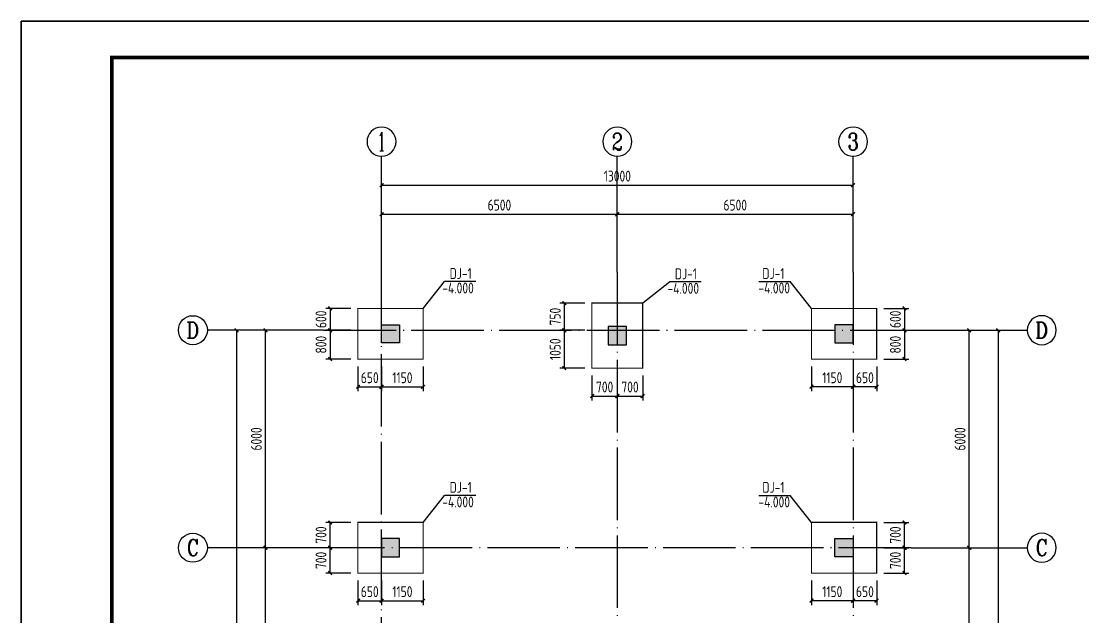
# Model space of a CAD drawing. Header units: millimetres. Extents: x 865974 to 875117, y 41124 to 44891.
# Drawn here: x 866921 to 867213.6, y 41553.3 to 41717.6 of the extents above; entities that cross this region are included whole.
import ezdxf
from ezdxf.enums import TextEntityAlignment as Align

# ---------------------------------------------------------------- set-up
doc = ezdxf.new("R2010")
doc.units = ezdxf.units.MM
doc.header["$LTSCALE"] = 1000
doc.header["$MEASUREMENT"] = 0
doc.linetypes.add('DOTE', pattern=[2.42, 2, -0.2, 0.02, -0.2])
for name, color, linetype in [('AXIS', 3, 'Continuous'), ('AXIS_TEXT', 7, 'Continuous'), ('DOTE', 1, 'DOTE'), ('基础', 4, 'Continuous'), ('柱集中标注', 2, 'Continuous'), ('标注', 7, 'Continuous'), ('檩条', 34, 'Continuous')]:
    doc.layers.add(name, color=color, linetype=linetype)
doc.styles.add('_TCH_AXIS', font='COMPLEX', dxfattribs={"bigfont": 'GBCBIG'})
doc.styles.add('COMPLEX', font='COMPLEX')
doc.styles.add('GBHZ', font='gbenor.shx', dxfattribs={"width": 0.9, "bigfont": 'gbcbig.shx'})
doc.dimstyles.new('Y100', dxfattribs={"dimscale": 0, "dimtxt": 3, "dimasz": 0.01, "dimexe": 1.2, "dimexo": 2, "dimgap": 1, "dimtad": 1, "dimdec": 0, "dimlfac": 100, "dimzin": 0, "dimdsep": 46, "dimtxsty": 'GBHZ', "dimblk": 'DX', "dimcen": 0.09, "dimdle": 1, "dimclrd": 7, "dimclre": 7, "dimclrt": 7, "dimadec": 0, "dimazin": 0, "dimtfac": 1, "dimtdec": 0, "dimtix": 1, "dimtmove": 2, "dimatfit": 3, "dimldrblk": 'DX', "dimfxl": 0, "dimtolj": 1, "dimtzin": 0, "dimarcsym": 0})

# ---------------------------------------------------------------- blocks, each defined once
blk = doc.blocks.new('_AXISO')
blk.add_circle((0, 0), 0.5)
at = {"layer": 'AXIS_TEXT', "style": 'COMPLEX', "width": 1.041667}
blk.add_attdef('A', text='', height=0.56, dxfattribs=at).set_placement((-0.25, -0.28), (0.25, -0.28), align=Align.FIT)
blk = doc.blocks.new('DX')
at = {"color": 0, "linetype": 'ByBlock', "const_width": 40}
blk.add_lwpolyline([(-54, -51), (46, 49)], dxfattribs=at)
blk = doc.blocks.new('*D27')
at = {"layer": 'Defpoints', "color": 0, "transparency": 16777216}
for p in [(866988.31, 41572.38), (867004.31, 41572.38), (867004.31, 41512.38)]:
    blk.add_point(p, dxfattribs=at)
at = {"layer": '标注', "color": 7, "lineweight": -2, "transparency": 16777216}
for p, q in [((867002.31, 41572.38), (866987.11, 41572.38)), ((866988.31, 41512.39), (866988.31, 41572.37)), ((867002.31, 41512.38), (866987.11, 41512.38))]:
    blk.add_line(p, q, dxfattribs=at)
at = {"layer": '标注', "color": 7, "lineweight": -2, "transparency": 16777216, "xscale": 0.01, "yscale": 0.01, "zscale": 0.01}
for p, rotation in [((866988.31, 41572.38), 90), ((866988.31, 41512.38), 270)]:
    blk.add_blockref('DX', p, dxfattribs=dict(at, rotation=rotation))
at = {"layer": '标注', "color": 7, "transparency": 16777216, "insert": (866985.81, 41542.38), "char_height": 3, "attachment_point": 5, "rotation": 90, "style": 'GBHZ'}
blk.add_mtext('\\A1;6000', dxfattribs=at)
blk = doc.blocks.new('*D28')
at = {"layer": 'Defpoints', "color": 0, "transparency": 16777216}
for p in [(866988.31, 41632.38), (867004.31, 41632.38), (867004.31, 41572.38)]:
    blk.add_point(p, dxfattribs=at)
at = {"layer": '标注', "color": 7, "lineweight": -2, "transparency": 16777216}
for p, q in [((867002.31, 41632.38), (866987.11, 41632.38)), ((866988.31, 41572.39), (866988.31, 41632.37)), ((867002.31, 41572.38), (866987.11, 41572.38))]:
    blk.add_line(p, q, dxfattribs=at)
at = {"layer": '标注', "color": 7, "lineweight": -2, "transparency": 16777216, "xscale": 0.01, "yscale": 0.01, "zscale": 0.01}
for p, rotation in [((866988.31, 41632.38), 90), ((866988.31, 41572.38), 270)]:
    blk.add_blockref('DX', p, dxfattribs=dict(at, rotation=rotation))
at = {"layer": '标注', "color": 7, "transparency": 16777216, "insert": (866985.81, 41602.38), "char_height": 3, "attachment_point": 5, "rotation": 90, "style": 'GBHZ'}
blk.add_mtext('\\A1;6000', dxfattribs=at)
blk = doc.blocks.new('*D29')
at = {"layer": 'Defpoints', "color": 0, "transparency": 16777216}
for p in [(867004.31, 41632.38), (866980.31, 41452.38), (867004.31, 41452.38)]:
    blk.add_point(p, dxfattribs=at)
at = {"layer": '标注', "color": 7, "lineweight": -2, "transparency": 16777216}
for p, q in [((867002.31, 41632.38), (866979.11, 41632.38)), ((866980.31, 41632.37), (866980.31, 41452.39)), ((867002.31, 41452.38), (866979.11, 41452.38))]:
    blk.add_line(p, q, dxfattribs=at)
at = {"layer": '标注', "color": 7, "lineweight": -2, "transparency": 16777216, "xscale": 0.01, "yscale": 0.01, "zscale": 0.01}
for p, rotation in [((866980.31, 41632.38), 90), ((866980.31, 41452.38), 270)]:
    blk.add_blockref('DX', p, dxfattribs=dict(at, rotation=rotation))
at = {"layer": '标注', "color": 7, "transparency": 16777216, "insert": (866977.81, 41542.38), "char_height": 3, "attachment_point": 5, "rotation": 90, "style": 'GBHZ'}
blk.add_mtext('\\A1;18000', dxfattribs=at)
blk = doc.blocks.new('*D32')
at = {"layer": 'Defpoints', "color": 0, "transparency": 16777216}
for p in [(867166.31, 41572.38), (867182.31, 41572.38), (867166.31, 41512.38)]:
    blk.add_point(p, dxfattribs=at)
at = {"layer": '标注', "color": 7, "lineweight": -2, "transparency": 16777216}
for p, q in [((867168.31, 41572.38), (867183.51, 41572.38)), ((867182.31, 41512.39), (867182.31, 41572.37)), ((867168.31, 41512.38), (867183.51, 41512.38))]:
    blk.add_line(p, q, dxfattribs=at)
at = {"layer": '标注', "color": 7, "lineweight": -2, "transparency": 16777216, "xscale": 0.01, "yscale": 0.01, "zscale": 0.01}
for p, rotation in [((867182.31, 41572.38), 90), ((867182.31, 41512.38), 270)]:
    blk.add_blockref('DX', p, dxfattribs=dict(at, rotation=rotation))
at = {"layer": '标注', "color": 7, "transparency": 16777216, "insert": (867179.81, 41542.38), "char_height": 3, "attachment_point": 5, "rotation": 90, "style": 'GBHZ'}
blk.add_mtext('\\A1;6000', dxfattribs=at)
blk = doc.blocks.new('*D33')
at = {"layer": 'Defpoints', "color": 0, "transparency": 16777216}
for p in [(867166.31, 41632.38), (867182.31, 41632.38), (867166.31, 41572.38)]:
    blk.add_point(p, dxfattribs=at)
at = {"layer": '标注', "color": 7, "lineweight": -2, "transparency": 16777216}
for p, q in [((867168.31, 41632.38), (867183.51, 41632.38)), ((867182.31, 41572.39), (867182.31, 41632.37)), ((867168.31, 41572.38), (867183.51, 41572.38))]:
    blk.add_line(p, q, dxfattribs=at)
at = {"layer": '标注', "color": 7, "lineweight": -2, "transparency": 16777216, "xscale": 0.01, "yscale": 0.01, "zscale": 0.01}
for p, rotation in [((867182.31, 41632.38), 90), ((867182.31, 41572.38), 270)]:
    blk.add_blockref('DX', p, dxfattribs=dict(at, rotation=rotation))
at = {"layer": '标注', "color": 7, "transparency": 16777216, "insert": (867179.81, 41602.38), "char_height": 3, "attachment_point": 5, "rotation": 90, "style": 'GBHZ'}
blk.add_mtext('\\A1;6000', dxfattribs=at)
blk = doc.blocks.new('*D34')
at = {"layer": 'Defpoints', "color": 0, "transparency": 16777216}
for p in [(867166.31, 41632.38), (867166.31, 41452.38), (867190.31, 41452.38)]:
    blk.add_point(p, dxfattribs=at)
at = {"layer": '标注', "color": 7, "lineweight": -2, "transparency": 16777216}
for p, q in [((867168.31, 41632.38), (867191.51, 41632.38)), ((867190.31, 41632.37), (867190.31, 41452.39)), ((867168.31, 41452.38), (867191.51, 41452.38))]:
    blk.add_line(p, q, dxfattribs=at)
at = {"layer": '标注', "color": 7, "lineweight": -2, "transparency": 16777216, "xscale": 0.01, "yscale": 0.01, "zscale": 0.01}
for p, rotation in [((867190.31, 41632.38), 90), ((867190.31, 41452.38), 270)]:
    blk.add_blockref('DX', p, dxfattribs=dict(at, rotation=rotation))
at = {"layer": '标注', "color": 7, "transparency": 16777216, "insert": (867187.81, 41542.38), "char_height": 3, "attachment_point": 5, "rotation": 90, "style": 'GBHZ'}
blk.add_mtext('\\A1;18000', dxfattribs=at)
blk = doc.blocks.new('*D35')
at = {"layer": 'Defpoints', "color": 0, "transparency": 16777216}
for p in [(867150.31, 41672.38), (867020.31, 41648.38), (867150.31, 41648.38)]:
    blk.add_point(p, dxfattribs=at)
at = {"layer": '标注', "color": 7, "lineweight": -2, "transparency": 16777216}
for p, q in [((867020.31, 41650.38), (867020.31, 41673.58)), ((867150.31, 41650.38), (867150.31, 41673.58)), ((867020.32, 41672.38), (867150.3, 41672.38))]:
    blk.add_line(p, q, dxfattribs=at)
at = {"layer": '标注', "color": 7, "lineweight": -2, "transparency": 16777216, "xscale": 0.01, "yscale": 0.01, "zscale": 0.01, "rotation": 180}
blk.add_blockref('DX', (867020.31, 41672.38), dxfattribs=at)
at = {"layer": '标注', "color": 7, "lineweight": -2, "transparency": 16777216, "xscale": 0.01, "yscale": 0.01, "zscale": 0.01}
blk.add_blockref('DX', (867150.31, 41672.38), dxfattribs=at)
at = {"layer": '标注', "color": 7, "transparency": 16777216, "insert": (867085.31, 41674.88), "char_height": 3, "attachment_point": 5, "style": 'GBHZ'}
blk.add_mtext('\\A1;13000', dxfattribs=at)
blk = doc.blocks.new('*D351')
at = {"layer": 'Defpoints', "color": 0, "transparency": 16777216}
for p in [(867085.31, 41664.38), (867020.31, 41648.38), (867085.31, 41648.38)]:
    blk.add_point(p, dxfattribs=at)
at = {"layer": '标注', "color": 7, "lineweight": -2, "transparency": 16777216}
for p, q in [((867020.31, 41650.38), (867020.31, 41665.58)), ((867085.31, 41650.38), (867085.31, 41665.58)), ((867020.32, 41664.38), (867085.3, 41664.38))]:
    blk.add_line(p, q, dxfattribs=at)
at = {"layer": '标注', "color": 7, "lineweight": -2, "transparency": 16777216, "xscale": 0.01, "yscale": 0.01, "zscale": 0.01, "rotation": 180}
blk.add_blockref('DX', (867020.31, 41664.38), dxfattribs=at)
at = {"layer": '标注', "color": 7, "lineweight": -2, "transparency": 16777216, "xscale": 0.01, "yscale": 0.01, "zscale": 0.01}
blk.add_blockref('DX', (867085.31, 41664.38), dxfattribs=at)
at = {"layer": '标注', "color": 7, "transparency": 16777216, "insert": (867052.81, 41666.88), "char_height": 3, "attachment_point": 5, "style": 'GBHZ'}
blk.add_mtext('\\A1;6500', dxfattribs=at)
blk = doc.blocks.new('*D352')
at = {"layer": 'Defpoints', "color": 0, "transparency": 16777216}
for p in [(867150.31, 41664.38), (867085.31, 41648.38), (867150.31, 41648.38)]:
    blk.add_point(p, dxfattribs=at)
at = {"layer": '标注', "color": 7, "lineweight": -2, "transparency": 16777216}
for p, q in [((867085.31, 41650.38), (867085.31, 41665.58)), ((867150.31, 41650.38), (867150.31, 41665.58)), ((867085.32, 41664.38), (867150.3, 41664.38))]:
    blk.add_line(p, q, dxfattribs=at)
at = {"layer": '标注', "color": 7, "lineweight": -2, "transparency": 16777216, "xscale": 0.01, "yscale": 0.01, "zscale": 0.01, "rotation": 180}
blk.add_blockref('DX', (867085.31, 41664.38), dxfattribs=at)
at = {"layer": '标注', "color": 7, "lineweight": -2, "transparency": 16777216, "xscale": 0.01, "yscale": 0.01, "zscale": 0.01}
blk.add_blockref('DX', (867150.31, 41664.38), dxfattribs=at)
at = {"layer": '标注', "color": 7, "transparency": 16777216, "insert": (867117.81, 41666.88), "char_height": 3, "attachment_point": 5, "style": 'GBHZ'}
blk.add_mtext('\\A1;6500', dxfattribs=at)
blk = doc.blocks.new('*D871')
at = {"layer": 'Defpoints', "color": 0, "transparency": 16777216}
for p in [(867156.81, 41572.38), (867164.47, 41572.38), (867156.81, 41565.38)]:
    blk.add_point(p, dxfattribs=at)
at = {"layer": '标注', "color": 7, "lineweight": -2, "transparency": 16777216}
for p, q in [((867158.81, 41572.38), (867165.67, 41572.38)), ((867164.47, 41565.39), (867164.47, 41572.37)), ((867158.81, 41565.38), (867165.67, 41565.38))]:
    blk.add_line(p, q, dxfattribs=at)
at = {"layer": '标注', "color": 7, "lineweight": -2, "transparency": 16777216, "xscale": 0.01, "yscale": 0.01, "zscale": 0.01}
for p, rotation in [((867164.47, 41572.38), 90), ((867164.47, 41565.38), 270)]:
    blk.add_blockref('DX', p, dxfattribs=dict(at, rotation=rotation))
at = {"layer": '标注', "color": 7, "transparency": 16777216, "insert": (867161.97, 41568.88), "char_height": 3, "attachment_point": 5, "rotation": 90, "style": 'GBHZ'}
blk.add_mtext('\\A1;700', dxfattribs=at)
blk = doc.blocks.new('*D872')
at = {"layer": 'Defpoints', "color": 0, "transparency": 16777216}
for p in [(867156.81, 41579.38), (867164.47, 41579.38), (867156.81, 41572.38)]:
    blk.add_point(p, dxfattribs=at)
at = {"layer": '标注', "color": 7, "lineweight": -2, "transparency": 16777216}
for p, q in [((867158.81, 41579.38), (867165.67, 41579.38)), ((867164.47, 41572.39), (867164.47, 41579.37)), ((867158.81, 41572.38), (867165.67, 41572.38))]:
    blk.add_line(p, q, dxfattribs=at)
at = {"layer": '标注', "color": 7, "lineweight": -2, "transparency": 16777216, "xscale": 0.01, "yscale": 0.01, "zscale": 0.01}
for p, rotation in [((867164.47, 41579.38), 90), ((867164.47, 41572.38), 270)]:
    blk.add_blockref('DX', p, dxfattribs=dict(at, rotation=rotation))
at = {"layer": '标注', "color": 7, "transparency": 16777216, "insert": (867161.97, 41575.88), "char_height": 3, "attachment_point": 5, "rotation": 90, "style": 'GBHZ'}
blk.add_mtext('\\A1;700', dxfattribs=at)
blk = doc.blocks.new('*D873')
at = {"layer": 'Defpoints', "color": 0, "transparency": 16777216}
for p in [(867150.31, 41565.38), (867156.81, 41565.38), (867150.31, 41557.77)]:
    blk.add_point(p, dxfattribs=at)
at = {"layer": '标注', "color": 7, "lineweight": -2, "transparency": 16777216}
for p, q in [((867150.31, 41563.38), (867150.31, 41556.57)), ((867156.81, 41563.38), (867156.81, 41556.57)), ((867156.8, 41557.77), (867150.32, 41557.77))]:
    blk.add_line(p, q, dxfattribs=at)
at = {"layer": '标注', "color": 7, "lineweight": -2, "transparency": 16777216, "xscale": 0.01, "yscale": 0.01, "zscale": 0.01, "rotation": 180}
blk.add_blockref('DX', (867150.31, 41557.77), dxfattribs=at)
at = {"layer": '标注', "color": 7, "lineweight": -2, "transparency": 16777216, "xscale": 0.01, "yscale": 0.01, "zscale": 0.01}
blk.add_blockref('DX', (867156.81, 41557.77), dxfattribs=at)
at = {"layer": '标注', "color": 7, "transparency": 16777216, "insert": (867153.56, 41560.27), "char_height": 3, "attachment_point": 5, "style": 'GBHZ'}
blk.add_mtext('\\A1;650', dxfattribs=at)
blk = doc.blocks.new('*D874')
at = {"layer": 'Defpoints', "color": 0, "transparency": 16777216}
for p in [(867138.81, 41565.38), (867150.31, 41565.38), (867138.81, 41557.77)]:
    blk.add_point(p, dxfattribs=at)
at = {"layer": '标注', "color": 7, "lineweight": -2, "transparency": 16777216}
for p, q in [((867138.81, 41563.38), (867138.81, 41556.57)), ((867150.31, 41563.38), (867150.31, 41556.57)), ((867150.3, 41557.77), (867138.82, 41557.77))]:
    blk.add_line(p, q, dxfattribs=at)
at = {"layer": '标注', "color": 7, "lineweight": -2, "transparency": 16777216, "xscale": 0.01, "yscale": 0.01, "zscale": 0.01, "rotation": 180}
blk.add_blockref('DX', (867138.81, 41557.77), dxfattribs=at)
at = {"layer": '标注', "color": 7, "lineweight": -2, "transparency": 16777216, "xscale": 0.01, "yscale": 0.01, "zscale": 0.01}
blk.add_blockref('DX', (867150.31, 41557.77), dxfattribs=at)
at = {"layer": '标注', "color": 7, "transparency": 16777216, "insert": (867144.56, 41560.27), "char_height": 3, "attachment_point": 5, "style": 'GBHZ'}
blk.add_mtext('\\A1;1150', dxfattribs=at)
blk = doc.blocks.new('*D867')
at = {"layer": 'Defpoints', "color": 0, "transparency": 16777216}
for p in [(867006.14, 41572.38), (867013.81, 41572.38), (867013.81, 41565.38)]:
    blk.add_point(p, dxfattribs=at)
at = {"layer": '标注', "color": 7, "lineweight": -2, "transparency": 16777216}
for p, q in [((867011.81, 41572.38), (867004.94, 41572.38)), ((867006.14, 41565.39), (867006.14, 41572.37)), ((867011.81, 41565.38), (867004.94, 41565.38))]:
    blk.add_line(p, q, dxfattribs=at)
at = {"layer": '标注', "color": 7, "lineweight": -2, "transparency": 16777216, "xscale": 0.01, "yscale": 0.01, "zscale": 0.01}
for p, rotation in [((867006.14, 41572.38), 90), ((867006.14, 41565.38), 270)]:
    blk.add_blockref('DX', p, dxfattribs=dict(at, rotation=rotation))
at = {"layer": '标注', "color": 7, "transparency": 16777216, "insert": (867003.64, 41568.88), "char_height": 3, "attachment_point": 5, "rotation": 90, "style": 'GBHZ'}
blk.add_mtext('\\A1;700', dxfattribs=at)
blk = doc.blocks.new('*D868')
at = {"layer": 'Defpoints', "color": 0, "transparency": 16777216}
for p in [(867006.14, 41579.38), (867013.81, 41579.38), (867013.81, 41572.38)]:
    blk.add_point(p, dxfattribs=at)
at = {"layer": '标注', "color": 7, "lineweight": -2, "transparency": 16777216}
for p, q in [((867011.81, 41579.38), (867004.94, 41579.38)), ((867006.14, 41572.39), (867006.14, 41579.37)), ((867011.81, 41572.38), (867004.94, 41572.38))]:
    blk.add_line(p, q, dxfattribs=at)
at = {"layer": '标注', "color": 7, "lineweight": -2, "transparency": 16777216, "xscale": 0.01, "yscale": 0.01, "zscale": 0.01}
for p, rotation in [((867006.14, 41579.38), 90), ((867006.14, 41572.38), 270)]:
    blk.add_blockref('DX', p, dxfattribs=dict(at, rotation=rotation))
at = {"layer": '标注', "color": 7, "transparency": 16777216, "insert": (867003.64, 41575.88), "char_height": 3, "attachment_point": 5, "rotation": 90, "style": 'GBHZ'}
blk.add_mtext('\\A1;700', dxfattribs=at)
blk = doc.blocks.new('*D869')
at = {"layer": 'Defpoints', "color": 0, "transparency": 16777216}
for p in [(867013.81, 41565.38), (867020.31, 41565.38), (867020.31, 41557.77)]:
    blk.add_point(p, dxfattribs=at)
at = {"layer": '标注', "color": 7, "lineweight": -2, "transparency": 16777216}
for p, q in [((867013.81, 41563.38), (867013.81, 41556.57)), ((867020.31, 41563.38), (867020.31, 41556.57)), ((867013.82, 41557.77), (867020.3, 41557.77))]:
    blk.add_line(p, q, dxfattribs=at)
at = {"layer": '标注', "color": 7, "lineweight": -2, "transparency": 16777216, "xscale": 0.01, "yscale": 0.01, "zscale": 0.01, "rotation": 180}
blk.add_blockref('DX', (867013.81, 41557.77), dxfattribs=at)
at = {"layer": '标注', "color": 7, "lineweight": -2, "transparency": 16777216, "xscale": 0.01, "yscale": 0.01, "zscale": 0.01}
blk.add_blockref('DX', (867020.31, 41557.77), dxfattribs=at)
at = {"layer": '标注', "color": 7, "transparency": 16777216, "insert": (867017.06, 41560.27), "char_height": 3, "attachment_point": 5, "style": 'GBHZ'}
blk.add_mtext('\\A1;650', dxfattribs=at)
blk = doc.blocks.new('*D870')
at = {"layer": 'Defpoints', "color": 0, "transparency": 16777216}
for p in [(867020.31, 41565.38), (867031.81, 41565.38), (867031.81, 41557.77)]:
    blk.add_point(p, dxfattribs=at)
at = {"layer": '标注', "color": 7, "lineweight": -2, "transparency": 16777216}
for p, q in [((867020.31, 41563.38), (867020.31, 41556.57)), ((867031.81, 41563.38), (867031.81, 41556.57)), ((867020.32, 41557.77), (867031.8, 41557.77))]:
    blk.add_line(p, q, dxfattribs=at)
at = {"layer": '标注', "color": 7, "lineweight": -2, "transparency": 16777216, "xscale": 0.01, "yscale": 0.01, "zscale": 0.01, "rotation": 180}
blk.add_blockref('DX', (867020.31, 41557.77), dxfattribs=at)
at = {"layer": '标注', "color": 7, "lineweight": -2, "transparency": 16777216, "xscale": 0.01, "yscale": 0.01, "zscale": 0.01}
blk.add_blockref('DX', (867031.81, 41557.77), dxfattribs=at)
at = {"layer": '标注', "color": 7, "transparency": 16777216, "insert": (867026.06, 41560.27), "char_height": 3, "attachment_point": 5, "style": 'GBHZ'}
blk.add_mtext('\\A1;1150', dxfattribs=at)
blk = doc.blocks.new('*D887')
at = {"layer": 'Defpoints', "color": 0, "transparency": 16777216}
for p in [(867078.31, 41621.88), (867085.31, 41621.88), (867085.31, 41614.22)]:
    blk.add_point(p, dxfattribs=at)
at = {"layer": '标注', "color": 7, "lineweight": -2, "transparency": 16777216}
for p, q in [((867078.31, 41619.88), (867078.31, 41613.02)), ((867085.31, 41619.88), (867085.31, 41613.02)), ((867078.32, 41614.22), (867085.3, 41614.22))]:
    blk.add_line(p, q, dxfattribs=at)
at = {"layer": '标注', "color": 7, "lineweight": -2, "transparency": 16777216, "xscale": 0.01, "yscale": 0.01, "zscale": 0.01, "rotation": 180}
blk.add_blockref('DX', (867078.31, 41614.22), dxfattribs=at)
at = {"layer": '标注', "color": 7, "lineweight": -2, "transparency": 16777216, "xscale": 0.01, "yscale": 0.01, "zscale": 0.01}
blk.add_blockref('DX', (867085.31, 41614.22), dxfattribs=at)
at = {"layer": '标注', "color": 7, "transparency": 16777216, "insert": (867081.81, 41616.72), "char_height": 3, "attachment_point": 5, "style": 'GBHZ'}
blk.add_mtext('\\A1;700', dxfattribs=at)
blk = doc.blocks.new('*D888')
at = {"layer": 'Defpoints', "color": 0, "transparency": 16777216}
for p in [(867085.31, 41621.88), (867092.31, 41621.88), (867092.31, 41614.22)]:
    blk.add_point(p, dxfattribs=at)
at = {"layer": '标注', "color": 7, "lineweight": -2, "transparency": 16777216}
for p, q in [((867085.31, 41619.88), (867085.31, 41613.02)), ((867092.31, 41619.88), (867092.31, 41613.02)), ((867085.32, 41614.22), (867092.3, 41614.22))]:
    blk.add_line(p, q, dxfattribs=at)
at = {"layer": '标注', "color": 7, "lineweight": -2, "transparency": 16777216, "xscale": 0.01, "yscale": 0.01, "zscale": 0.01, "rotation": 180}
blk.add_blockref('DX', (867085.31, 41614.22), dxfattribs=at)
at = {"layer": '标注', "color": 7, "lineweight": -2, "transparency": 16777216, "xscale": 0.01, "yscale": 0.01, "zscale": 0.01}
blk.add_blockref('DX', (867092.31, 41614.22), dxfattribs=at)
at = {"layer": '标注', "color": 7, "transparency": 16777216, "insert": (867088.81, 41616.72), "char_height": 3, "attachment_point": 5, "style": 'GBHZ'}
blk.add_mtext('\\A1;700', dxfattribs=at)
blk = doc.blocks.new('*D889')
at = {"layer": 'Defpoints', "color": 0, "transparency": 16777216}
for p in [(867078.31, 41639.88), (867070.69, 41632.38), (867078.31, 41632.38)]:
    blk.add_point(p, dxfattribs=at)
at = {"layer": '标注', "color": 7, "lineweight": -2, "transparency": 16777216}
for p, q in [((867076.31, 41639.88), (867069.49, 41639.88)), ((867070.69, 41639.87), (867070.69, 41632.39)), ((867076.31, 41632.38), (867069.49, 41632.38))]:
    blk.add_line(p, q, dxfattribs=at)
at = {"layer": '标注', "color": 7, "lineweight": -2, "transparency": 16777216, "xscale": 0.01, "yscale": 0.01, "zscale": 0.01}
for p, rotation in [((867070.69, 41639.88), 90), ((867070.69, 41632.38), 270)]:
    blk.add_blockref('DX', p, dxfattribs=dict(at, rotation=rotation))
at = {"layer": '标注', "color": 7, "transparency": 16777216, "insert": (867068.19, 41636.13), "char_height": 3, "attachment_point": 5, "rotation": 90, "style": 'GBHZ'}
blk.add_mtext('\\A1;750', dxfattribs=at)
blk = doc.blocks.new('*D890')
at = {"layer": 'Defpoints', "color": 0, "transparency": 16777216}
for p in [(867078.31, 41632.38), (867070.69, 41621.88), (867078.31, 41621.88)]:
    blk.add_point(p, dxfattribs=at)
at = {"layer": '标注', "color": 7, "lineweight": -2, "transparency": 16777216}
for p, q in [((867076.31, 41632.38), (867069.49, 41632.38)), ((867070.69, 41632.37), (867070.69, 41621.89)), ((867076.31, 41621.88), (867069.49, 41621.88))]:
    blk.add_line(p, q, dxfattribs=at)
at = {"layer": '标注', "color": 7, "lineweight": -2, "transparency": 16777216, "xscale": 0.01, "yscale": 0.01, "zscale": 0.01}
for p, rotation in [((867070.69, 41632.38), 90), ((867070.69, 41621.88), 270)]:
    blk.add_blockref('DX', p, dxfattribs=dict(at, rotation=rotation))
at = {"layer": '标注', "color": 7, "transparency": 16777216, "insert": (867068.19, 41627.13), "char_height": 3, "attachment_point": 5, "rotation": 90, "style": 'GBHZ'}
blk.add_mtext('\\A1;1050', dxfattribs=at)
blk = doc.blocks.new('*D883')
at = {"layer": 'Defpoints', "color": 0, "transparency": 16777216}
for p in [(867013.81, 41638.38), (867006.14, 41632.38), (867013.81, 41632.38)]:
    blk.add_point(p, dxfattribs=at)
at = {"layer": '标注', "color": 7, "lineweight": -2, "transparency": 16777216}
for p, q in [((867011.81, 41638.38), (867004.94, 41638.38)), ((867006.14, 41638.39), (867006.14, 41638.4)), ((867006.14, 41638.38), (867006.14, 41632.38)), ((867011.81, 41632.38), (867004.94, 41632.38)), ((867006.14, 41632.37), (867006.14, 41632.36))]:
    blk.add_line(p, q, dxfattribs=at)
at = {"layer": '标注', "color": 7, "lineweight": -2, "transparency": 16777216, "xscale": 0.01, "yscale": 0.01, "zscale": 0.01}
for p, rotation in [((867006.14, 41638.38), 270), ((867006.14, 41632.38), 90)]:
    blk.add_blockref('DX', p, dxfattribs=dict(at, rotation=rotation))
at = {"layer": '标注', "color": 7, "transparency": 16777216, "insert": (867003.64, 41635.38), "char_height": 3, "attachment_point": 5, "rotation": 90, "style": 'GBHZ'}
blk.add_mtext('\\A1;600', dxfattribs=at)
blk = doc.blocks.new('*D884')
at = {"layer": 'Defpoints', "color": 0, "transparency": 16777216}
for p in [(867013.81, 41632.38), (867006.14, 41624.38), (867013.81, 41624.38)]:
    blk.add_point(p, dxfattribs=at)
at = {"layer": '标注', "color": 7, "lineweight": -2, "transparency": 16777216}
for p, q in [((867011.81, 41632.38), (867004.94, 41632.38)), ((867006.14, 41632.37), (867006.14, 41624.39)), ((867011.81, 41624.38), (867004.94, 41624.38))]:
    blk.add_line(p, q, dxfattribs=at)
at = {"layer": '标注', "color": 7, "lineweight": -2, "transparency": 16777216, "xscale": 0.01, "yscale": 0.01, "zscale": 0.01}
for p, rotation in [((867006.14, 41632.38), 90), ((867006.14, 41624.38), 270)]:
    blk.add_blockref('DX', p, dxfattribs=dict(at, rotation=rotation))
at = {"layer": '标注', "color": 7, "transparency": 16777216, "insert": (867003.64, 41628.38), "char_height": 3, "attachment_point": 5, "rotation": 90, "style": 'GBHZ'}
blk.add_mtext('\\A1;800', dxfattribs=at)
blk = doc.blocks.new('*D885')
at = {"layer": 'Defpoints', "color": 0, "transparency": 16777216}
for p in [(867013.81, 41624.38), (867020.31, 41624.38), (867020.31, 41616.77)]:
    blk.add_point(p, dxfattribs=at)
at = {"layer": '标注', "color": 7, "lineweight": -2, "transparency": 16777216}
for p, q in [((867013.81, 41622.38), (867013.81, 41615.57)), ((867020.31, 41622.38), (867020.31, 41615.57)), ((867013.82, 41616.77), (867020.3, 41616.77))]:
    blk.add_line(p, q, dxfattribs=at)
at = {"layer": '标注', "color": 7, "lineweight": -2, "transparency": 16777216, "xscale": 0.01, "yscale": 0.01, "zscale": 0.01, "rotation": 180}
blk.add_blockref('DX', (867013.81, 41616.77), dxfattribs=at)
at = {"layer": '标注', "color": 7, "lineweight": -2, "transparency": 16777216, "xscale": 0.01, "yscale": 0.01, "zscale": 0.01}
blk.add_blockref('DX', (867020.31, 41616.77), dxfattribs=at)
at = {"layer": '标注', "color": 7, "transparency": 16777216, "insert": (867017.06, 41619.27), "char_height": 3, "attachment_point": 5, "style": 'GBHZ'}
blk.add_mtext('\\A1;650', dxfattribs=at)
blk = doc.blocks.new('*D886')
at = {"layer": 'Defpoints', "color": 0, "transparency": 16777216}
for p in [(867020.31, 41624.38), (867031.81, 41624.38), (867031.81, 41616.77)]:
    blk.add_point(p, dxfattribs=at)
at = {"layer": '标注', "color": 7, "lineweight": -2, "transparency": 16777216}
for p, q in [((867020.31, 41622.38), (867020.31, 41615.57)), ((867031.81, 41622.38), (867031.81, 41615.57)), ((867020.32, 41616.77), (867031.8, 41616.77))]:
    blk.add_line(p, q, dxfattribs=at)
at = {"layer": '标注', "color": 7, "lineweight": -2, "transparency": 16777216, "xscale": 0.01, "yscale": 0.01, "zscale": 0.01, "rotation": 180}
blk.add_blockref('DX', (867020.31, 41616.77), dxfattribs=at)
at = {"layer": '标注', "color": 7, "lineweight": -2, "transparency": 16777216, "xscale": 0.01, "yscale": 0.01, "zscale": 0.01}
blk.add_blockref('DX', (867031.81, 41616.77), dxfattribs=at)
at = {"layer": '标注', "color": 7, "transparency": 16777216, "insert": (867026.06, 41619.27), "char_height": 3, "attachment_point": 5, "style": 'GBHZ'}
blk.add_mtext('\\A1;1150', dxfattribs=at)
blk = doc.blocks.new('*D891')
at = {"layer": 'Defpoints', "color": 0, "transparency": 16777216}
for p in [(867156.81, 41638.38), (867156.81, 41632.38), (867164.47, 41632.38)]:
    blk.add_point(p, dxfattribs=at)
at = {"layer": '标注', "color": 7, "lineweight": -2, "transparency": 16777216}
for p, q in [((867158.81, 41638.38), (867165.67, 41638.38)), ((867164.47, 41638.39), (867164.47, 41638.4)), ((867164.47, 41638.38), (867164.47, 41632.38)), ((867158.81, 41632.38), (867165.67, 41632.38)), ((867164.47, 41632.37), (867164.47, 41632.36))]:
    blk.add_line(p, q, dxfattribs=at)
at = {"layer": '标注', "color": 7, "lineweight": -2, "transparency": 16777216, "xscale": 0.01, "yscale": 0.01, "zscale": 0.01}
for p, rotation in [((867164.47, 41638.38), 270), ((867164.47, 41632.38), 90)]:
    blk.add_blockref('DX', p, dxfattribs=dict(at, rotation=rotation))
at = {"layer": '标注', "color": 7, "transparency": 16777216, "insert": (867161.97, 41635.38), "char_height": 3, "attachment_point": 5, "rotation": 90, "style": 'GBHZ'}
blk.add_mtext('\\A1;600', dxfattribs=at)
blk = doc.blocks.new('*D892')
at = {"layer": 'Defpoints', "color": 0, "transparency": 16777216}
for p in [(867156.81, 41632.38), (867156.81, 41624.38), (867164.47, 41624.38)]:
    blk.add_point(p, dxfattribs=at)
at = {"layer": '标注', "color": 7, "lineweight": -2, "transparency": 16777216}
for p, q in [((867158.81, 41632.38), (867165.67, 41632.38)), ((867164.47, 41632.37), (867164.47, 41624.39)), ((867158.81, 41624.38), (867165.67, 41624.38))]:
    blk.add_line(p, q, dxfattribs=at)
at = {"layer": '标注', "color": 7, "lineweight": -2, "transparency": 16777216, "xscale": 0.01, "yscale": 0.01, "zscale": 0.01}
for p, rotation in [((867164.47, 41632.38), 90), ((867164.47, 41624.38), 270)]:
    blk.add_blockref('DX', p, dxfattribs=dict(at, rotation=rotation))
at = {"layer": '标注', "color": 7, "transparency": 16777216, "insert": (867161.97, 41628.38), "char_height": 3, "attachment_point": 5, "rotation": 90, "style": 'GBHZ'}
blk.add_mtext('\\A1;800', dxfattribs=at)
blk = doc.blocks.new('*D893')
at = {"layer": 'Defpoints', "color": 0, "transparency": 16777216}
for p in [(867150.31, 41624.38), (867156.81, 41624.38), (867150.31, 41616.77)]:
    blk.add_point(p, dxfattribs=at)
at = {"layer": '标注', "color": 7, "lineweight": -2, "transparency": 16777216}
for p, q in [((867150.31, 41622.38), (867150.31, 41615.57)), ((867156.81, 41622.38), (867156.81, 41615.57)), ((867156.8, 41616.77), (867150.32, 41616.77))]:
    blk.add_line(p, q, dxfattribs=at)
at = {"layer": '标注', "color": 7, "lineweight": -2, "transparency": 16777216, "xscale": 0.01, "yscale": 0.01, "zscale": 0.01, "rotation": 180}
blk.add_blockref('DX', (867150.31, 41616.77), dxfattribs=at)
at = {"layer": '标注', "color": 7, "lineweight": -2, "transparency": 16777216, "xscale": 0.01, "yscale": 0.01, "zscale": 0.01}
blk.add_blockref('DX', (867156.81, 41616.77), dxfattribs=at)
at = {"layer": '标注', "color": 7, "transparency": 16777216, "insert": (867153.56, 41619.27), "char_height": 3, "attachment_point": 5, "style": 'GBHZ'}
blk.add_mtext('\\A1;650', dxfattribs=at)
blk = doc.blocks.new('*D894')
at = {"layer": 'Defpoints', "color": 0, "transparency": 16777216}
for p in [(867138.81, 41624.38), (867150.31, 41624.38), (867138.81, 41616.77)]:
    blk.add_point(p, dxfattribs=at)
at = {"layer": '标注', "color": 7, "lineweight": -2, "transparency": 16777216}
for p, q in [((867138.81, 41622.38), (867138.81, 41615.57)), ((867150.31, 41622.38), (867150.31, 41615.57)), ((867150.3, 41616.77), (867138.82, 41616.77))]:
    blk.add_line(p, q, dxfattribs=at)
at = {"layer": '标注', "color": 7, "lineweight": -2, "transparency": 16777216, "xscale": 0.01, "yscale": 0.01, "zscale": 0.01, "rotation": 180}
blk.add_blockref('DX', (867138.81, 41616.77), dxfattribs=at)
at = {"layer": '标注', "color": 7, "lineweight": -2, "transparency": 16777216, "xscale": 0.01, "yscale": 0.01, "zscale": 0.01}
blk.add_blockref('DX', (867150.31, 41616.77), dxfattribs=at)
at = {"layer": '标注', "color": 7, "transparency": 16777216, "insert": (867144.56, 41619.27), "char_height": 3, "attachment_point": 5, "style": 'GBHZ'}
blk.add_mtext('\\A1;1150', dxfattribs=at)

msp = doc.modelspace()

# ---------------------------------------------------------------- linework, layer by layer
for p, q in [((866920.988, 41123.604), (866920.988, 41717.604)), ((866920.988, 41717.604), (866920.988, 41123.604))]:
    msp.add_line(p, q)
at = {"color": 0}
for p, q in [((867761.988, 41717.604), (866920.988, 41717.604)), ((866920.988, 41717.604), (867761.988, 41717.604))]:
    msp.add_line(p, q, dxfattribs=at)
at = {"color": 0, "const_width": 1}
msp.add_lwpolyline([(867751.988, 41133.604), (866945.988, 41133.604), (866945.988, 41707.604), (867751.988, 41707.604)], close=True, dxfattribs=at)
for points in [[(867020.308, 41633.884), (867025.308, 41633.884), (867025.308, 41628.884), (867020.308, 41628.884)], [(867082.808, 41633.384), (867082.808, 41628.384), (867087.808, 41628.384), (867087.808, 41633.384)], [(867150.308, 41633.884), (867145.308, 41633.884), (867145.308, 41628.884), (867150.308, 41628.884)], [(867020.308, 41569.884), (867025.308, 41569.884), (867025.308, 41574.884), (867020.308, 41574.884)], [(867150.308, 41569.884), (867145.308, 41569.884), (867145.308, 41574.884), (867150.308, 41574.884)]]:
    msp.add_lwpolyline(points, close=True)
at = {"layer": 'AXIS', "color": 0}
for p, q in [((867020.308, 41648.384), (867020.308, 41680.384)), ((867085.308, 41648.384), (867085.308, 41680.384)), ((867150.308, 41648.384), (867150.308, 41680.384)), ((867004.308, 41632.384), (866972.308, 41632.384)), ((867166.308, 41632.384), (867198.308, 41632.384)), ((867004.308, 41572.384), (866972.308, 41572.384)), ((867166.308, 41572.384), (867198.308, 41572.384))]:
    msp.add_line(p, q, dxfattribs=at)
at = {"layer": 'DOTE', "linetype": 'DOTE', "ltscale": 0.01}
for p, q in [((867020.308, 41436.384), (867020.308, 41648.384)), ((867085.308, 41648.384), (867085.308, 41436.384)), ((867150.308, 41648.384), (867150.308, 41436.384)), ((867004.308, 41632.384), (867166.308, 41632.384)), ((867166.308, 41572.384), (867004.308, 41572.384))]:
    msp.add_line(p, q, dxfattribs=at)
at = {"layer": '基础', "color": 3, "const_width": 0.3}
for points in [[(867013.808, 41624.384), (867013.808, 41638.384), (867031.808, 41638.384), (867031.808, 41624.384)], [(867092.308, 41639.884), (867078.308, 41639.884), (867078.308, 41621.884), (867092.308, 41621.884)], [(867156.808, 41624.384), (867156.808, 41638.384), (867138.808, 41638.384), (867138.808, 41624.384)], [(867013.808, 41579.384), (867013.808, 41565.384), (867031.808, 41565.384), (867031.808, 41579.384)], [(867156.808, 41579.384), (867156.808, 41565.384), (867138.808, 41565.384), (867138.808, 41579.384)]]:
    msp.add_lwpolyline(points, close=True, dxfattribs=at)
at = {"layer": '标注'}
for points in [[(867020.308, 41633.884), (867020.308, 41628.884), (867025.308, 41633.884), (867025.308, 41628.884)], [(867082.808, 41633.384), (867087.808, 41633.384), (867082.808, 41628.384), (867087.808, 41628.384)], [(867150.308, 41633.884), (867150.308, 41628.884), (867145.308, 41633.884), (867145.308, 41628.884)], [(867020.308, 41569.884), (867020.308, 41574.884), (867025.308, 41569.884), (867025.308, 41574.884)], [(867150.308, 41569.884), (867150.308, 41574.884), (867145.308, 41569.884), (867145.308, 41574.884)]]:
    msp.add_solid(points, dxfattribs=at)
at = {"layer": '檩条'}
for p, q in [((867031.808, 41638.384), (867037.631, 41645.803)), ((867046.306, 41645.803), (867037.631, 41645.803)), ((867092.308, 41639.884), (867099.727, 41645.706)), ((867108.403, 41645.706), (867099.727, 41645.706)), ((867124.309, 41645.803), (867132.985, 41645.803)), ((867138.808, 41638.384), (867132.985, 41645.803)), ((867031.808, 41579.384), (867037.631, 41586.803)), ((867046.306, 41586.803), (867037.631, 41586.803)), ((867124.309, 41586.803), (867132.985, 41586.803)), ((867138.808, 41579.384), (867132.985, 41586.803))]:
    msp.add_line(p, q, dxfattribs=at)

# ---------------------------------------------------------------- block references
at = {"layer": 'AXIS', "color": 0}
ref = msp.add_blockref('_AXISO', (867020.308, 41684.384), dxfattribs=dict(at, xscale=-8, yscale=8, zscale=8, rotation=180))
ref.add_attrib('A', '1', dxfattribs={"layer": 'AXIS_TEXT', "color": 0, "height": 5.147, "style": '_TCH_AXIS'}).set_placement((867019.205, 41681.81), (867021.411, 41681.81), align=Align.FIT)
ref = msp.add_blockref('_AXISO', (867085.308, 41684.384), dxfattribs=dict(at, xscale=-8, yscale=8, zscale=8, rotation=180))
ref.add_attrib('A', '2', dxfattribs={"layer": 'AXIS_TEXT', "color": 0, "height": 4.659, "style": '_TCH_AXIS'}).set_placement((867083.755, 41682.054), (867086.861, 41682.054), align=Align.FIT)
ref = msp.add_blockref('_AXISO', (867150.308, 41684.384), dxfattribs=dict(at, xscale=-8, yscale=8, zscale=8, rotation=180))
ref.add_attrib('A', '3', dxfattribs={"layer": 'AXIS_TEXT', "color": 0, "height": 4.659, "style": '_TCH_AXIS'}).set_placement((867148.755, 41682.054), (867151.861, 41682.054), align=Align.FIT)
ref = msp.add_blockref('_AXISO', (866968.308, 41632.384), dxfattribs=dict(at, xscale=8, yscale=8, zscale=8))
ref.add_attrib('A', 'D', dxfattribs={"layer": 'AXIS_TEXT', "color": 0, "height": 4.353, "style": '_TCH_AXIS'}).set_placement((866966.546, 41630.207), (866970.07, 41630.207), align=Align.FIT)
ref = msp.add_blockref('_AXISO', (867202.308, 41632.384), dxfattribs=dict(at, xscale=-8, yscale=8, zscale=8))
ref.add_attrib('A', 'D', dxfattribs={"layer": 'AXIS_TEXT', "color": 0, "height": 4.353, "style": '_TCH_AXIS'}).set_placement((867200.546, 41630.207), (867204.07, 41630.207), align=Align.FIT)
ref = msp.add_blockref('_AXISO', (866968.308, 41572.384), dxfattribs=dict(at, xscale=8, yscale=8, zscale=8))
ref.add_attrib('A', 'C', dxfattribs={"layer": 'AXIS_TEXT', "color": 0, "height": 4.557, "style": '_TCH_AXIS'}).set_placement((866966.68, 41570.105), (866969.935, 41570.105), align=Align.FIT)
ref = msp.add_blockref('_AXISO', (867202.308, 41572.384), dxfattribs=dict(at, xscale=-8, yscale=8, zscale=8))
ref.add_attrib('A', 'C', dxfattribs={"layer": 'AXIS_TEXT', "color": 0, "height": 4.557, "style": '_TCH_AXIS'}).set_placement((867200.68, 41570.105), (867203.935, 41570.105), align=Align.FIT)

# ---------------------------------------------------------------- texts
at = {"layer": '柱集中标注', "style": 'GBHZ', "width": 0.9}
for s, p in [('DJ-1', (867039.077, 41646.524)), ('DJ-1', (867101.173, 41646.427)), ('DJ-1', (867125.299, 41646.524)), ('-4.000', (867037.043, 41642.517)), ('-4.000', (867099.139, 41642.42)), ('-4.000', (867124.211, 41642.517)), ('DJ-1', (867039.077, 41587.524)), ('DJ-1', (867125.299, 41587.524)), ('-4.000', (867037.043, 41583.517)), ('-4.000', (867124.211, 41583.517))]:
    msp.add_text(s, height=3, dxfattribs=at).set_placement(p)

# ---------------------------------------------------------------- dimensions: what is measured, and where the dimension line sits
at = {"layer": '标注'}
for base, p1, p2, picture, middle in [((867150.308, 41672.384), (867020.308, 41648.384), (867150.308, 41648.384), '*D35', (867085.308, 41674.884)), ((867085.308, 41664.384), (867020.308, 41648.384), (867085.308, 41648.384), '*D351', (867052.808, 41666.884)), ((867150.308, 41664.384), (867085.308, 41648.384), (867150.308, 41648.384), '*D352', (867117.808, 41666.884)), ((867020.308, 41616.766), (867013.808, 41624.384), (867020.308, 41624.384), '*D885', (867017.058, 41619.266)), ((867031.808, 41616.766), (867020.308, 41624.384), (867031.808, 41624.384), '*D886', (867026.058, 41619.266)), ((867085.308, 41614.219), (867078.308, 41621.884), (867085.308, 41621.884), '*D887', (867081.808, 41616.719)), ((867092.308, 41614.219), (867085.308, 41621.884), (867092.308, 41621.884), '*D888', (867088.808, 41616.719)), ((867020.308, 41557.766), (867013.808, 41565.384), (867020.308, 41565.384), '*D869', (867017.058, 41560.266)), ((867031.808, 41557.766), (867020.308, 41565.384), (867031.808, 41565.384), '*D870', (867026.058, 41560.266))]:
    dim = msp.add_linear_dim(base=base, p1=p1, p2=p2, dimstyle='Y100', override={"dimscale": 1, "dimfxl": 150}, dxfattribs=at)
    dim.commit()
    dim.dimension.update_dxf_attribs({"geometry": picture, "text_midpoint": middle})
for base, p1, p2, angle, picture, middle in [((867006.143, 41632.384), (867013.808, 41638.384), (867013.808, 41632.384), 270, '*D883', (867003.643, 41635.384)), ((867070.69, 41632.384), (867078.308, 41639.884), (867078.308, 41632.384), 270, '*D889', (867068.19, 41636.134)), ((867164.473, 41632.384), (867156.808, 41638.384), (867156.808, 41632.384), 270, '*D891', (867161.973, 41635.384)), ((866980.308, 41452.384), (867004.308, 41632.384), (867004.308, 41452.384), 90, '*D29', (866977.808, 41542.384)), ((866988.308, 41632.384), (867004.308, 41572.384), (867004.308, 41632.384), 90, '*D28', (866985.808, 41602.384)), ((867006.143, 41624.384), (867013.808, 41632.384), (867013.808, 41624.384), 270, '*D884', (867003.643, 41628.384)), ((867070.69, 41621.884), (867078.308, 41632.384), (867078.308, 41621.884), 270, '*D890', (867068.19, 41627.134)), ((867164.473, 41624.384), (867156.808, 41632.384), (867156.808, 41624.384), 270, '*D892', (867161.973, 41628.384)), ((867182.308, 41632.384), (867166.308, 41572.384), (867166.308, 41632.384), 90, '*D33', (867179.808, 41602.384)), ((867190.308, 41452.384), (867166.308, 41632.384), (867166.308, 41452.384), 90, '*D34', (867187.808, 41542.384)), ((867138.808, 41616.766), (867150.308, 41624.384), (867138.808, 41624.384), 180, '*D894', (867144.558, 41619.266)), ((867150.308, 41616.766), (867156.808, 41624.384), (867150.308, 41624.384), 180, '*D893', (867153.558, 41619.266)), ((867006.143, 41579.384), (867013.808, 41572.384), (867013.808, 41579.384), 90, '*D868', (867003.643, 41575.884)), ((867164.473, 41579.384), (867156.808, 41572.384), (867156.808, 41579.384), 90, '*D872', (867161.973, 41575.884)), ((866988.308, 41572.384), (867004.308, 41512.384), (867004.308, 41572.384), 90, '*D27', (866985.808, 41542.384)), ((867006.143, 41572.384), (867013.808, 41565.384), (867013.808, 41572.384), 90, '*D867', (867003.643, 41568.884)), ((867164.473, 41572.384), (867156.808, 41565.384), (867156.808, 41572.384), 90, '*D871', (867161.973, 41568.884)), ((867182.308, 41572.384), (867166.308, 41512.384), (867166.308, 41572.384), 90, '*D32', (867179.808, 41542.384)), ((867138.808, 41557.766), (867150.308, 41565.384), (867138.808, 41565.384), 180, '*D874', (867144.558, 41560.266)), ((867150.308, 41557.766), (867156.808, 41565.384), (867150.308, 41565.384), 180, '*D873', (867153.558, 41560.266))]:
    dim = msp.add_linear_dim(base=base, p1=p1, p2=p2, angle=angle, dimstyle='Y100', override={"dimscale": 1, "dimfxl": 150}, dxfattribs=at)
    dim.commit()
    dim.dimension.update_dxf_attribs({"geometry": picture, "text_midpoint": middle})

doc.saveas('drawing.dxf')
